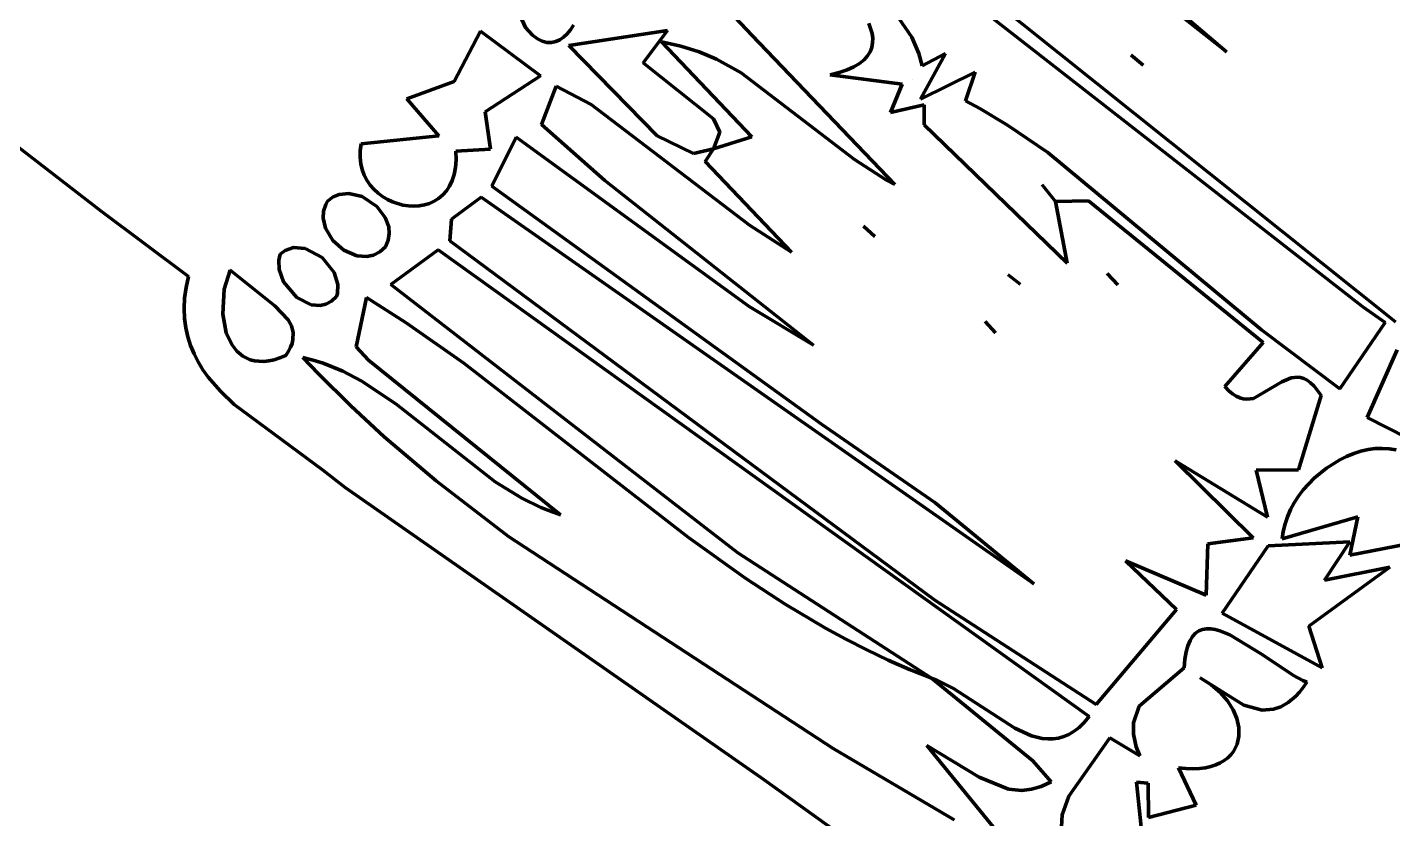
# Model space of a CAD drawing. Header units: millimetres. Extents: x 0 to 11.1, y 0 to 17.3.
# Drawn here: x 7.513 to 8.291, y 5.812 to 6.262 of the extents above; entities that cross this region are included whole.
import ezdxf

# ---------------------------------------------------------------- set-up
doc = ezdxf.new("R2010")
doc.units = ezdxf.units.MM
doc.layers.add('color#010101ff', color=7, linetype='CONTINUOUS', lineweight=100)
doc.layers.add('color#ffffffff', color=7, linetype='CONTINUOUS', lineweight=100)

msp = doc.modelspace()

# ---------------------------------------------------------------- linework, layer by layer
at = {"layer": 'color#010101ff'}
for p, q in [((8.19594, 6.24839), (8.0158, 6.39055)), ((7.9416, 6.37466), (8.29218, 6.09466)), ((8.27365, 6.10305), (7.93215, 6.36951)), ((8.05752, 6.36632), (8.19594, 6.24839)), ((7.9008, 6.28445), (7.9258, 6.25771)), ((7.79387, 6.26885), (7.79691, 6.26219)), ((7.99346, 6.26163), (7.99235, 6.26448)), ((8.00932, 6.26767), (8.01681, 6.25673)), ((7.77144, 6.26011), (7.7563, 6.23146)), ((7.80548, 6.23465), (7.77144, 6.26011)), ((7.79691, 6.26219), (7.801, 6.25772)), ((7.801, 6.25772), (7.80382, 6.25564)), ((7.81651, 6.25514), (7.81869, 6.25664)), ((7.81869, 6.25664), (7.82074, 6.25855)), ((7.82074, 6.25855), (7.82264, 6.26081)), ((7.87781, 6.26042), (7.82164, 6.2519)), ((7.82264, 6.26081), (7.82438, 6.26339)), ((7.86403, 6.24201), (7.87781, 6.26042)), ((7.9258, 6.25771), (8.0072, 6.17269)), ((7.99423, 6.25882), (7.99346, 6.26163)), ((7.99462, 6.25609), (7.99423, 6.25882)), ((8.01681, 6.25673), (8.0209, 6.24732)), ((7.80382, 6.25564), (7.80655, 6.2543)), ((7.80655, 6.2543), (7.8092, 6.25363)), ((7.8092, 6.25363), (7.81175, 6.25358)), ((7.81175, 6.25358), (7.81419, 6.2541)), ((7.81419, 6.2541), (7.81651, 6.25514)), ((7.82164, 6.2519), (7.87197, 6.20046)), ((7.88536, 6.25161), (7.87432, 6.25397)), ((7.87432, 6.25397), (7.92589, 6.19992)), ((7.89582, 6.24826), (7.88536, 6.25161)), ((7.99318, 6.24839), (7.99413, 6.25085)), ((7.99413, 6.25085), (7.99459, 6.25342)), ((7.99459, 6.25342), (7.99462, 6.25609)), ((7.90406, 6.21008), (7.86403, 6.24201)), ((7.90575, 6.24403), (7.89582, 6.24826)), ((7.91984, 6.23631), (7.90575, 6.24403)), ((7.98396, 6.23982), (7.98715, 6.24174)), ((7.98715, 6.24174), (7.98972, 6.24382)), ((7.98972, 6.24382), (7.99172, 6.24604)), ((7.99172, 6.24604), (7.99318, 6.24839)), ((8.0209, 6.24732), (8.02277, 6.24039)), ((8.03603, 6.24729), (8.02187, 6.22136)), ((8.02277, 6.24039), (8.03603, 6.24729)), ((8.14184, 6.24638), (8.14864, 6.24074)), ((8.14275, 6.24563), (8.14184, 6.24638)), ((8.14864, 6.24074), (8.14275, 6.24563)), ((7.77409, 6.21411), (7.80548, 6.23465)), ((7.9843, 6.18706), (7.91984, 6.23631)), ((7.97041, 6.23513), (7.97562, 6.2365)), ((8.01135, 6.22996), (7.97041, 6.23513)), ((7.97562, 6.2365), (7.98013, 6.23807)), ((7.98013, 6.23807), (7.98396, 6.23982)), ((8.02187, 6.22136), (8.05295, 6.23679)), ((8.05295, 6.23679), (8.04751, 6.22047)), ((7.7563, 6.23146), (7.7294, 6.22155)), ((7.81453, 6.22873), (7.80607, 6.20698)), ((7.8344, 6.21832), (7.81453, 6.22873)), ((8.00473, 6.21384), (8.01135, 6.22996)), ((8.01731, 6.23269), (8.01731, 6.23269)), ((7.7294, 6.22155), (7.74764, 6.20054)), ((7.92454, 6.14954), (7.8344, 6.21832)), ((8.02383, 6.2181), (8.00473, 6.21384)), ((8.02392, 6.20681), (8.02383, 6.2181)), ((8.04751, 6.22047), (8.05559, 6.21602)), ((7.77697, 6.19282), (7.77409, 6.21411)), ((7.90765, 6.20261), (7.90406, 6.21008)), ((8.05559, 6.21602), (8.0714, 6.20654)), ((7.80607, 6.20698), (7.84215, 6.17511)), ((7.90407, 6.19312), (7.90765, 6.20261)), ((8.10531, 6.12796), (8.02392, 6.20681)), ((8.0714, 6.20654), (8.0943, 6.19106)), ((7.55539, 6.15759), (7.50605, 6.19564)), ((7.7035, 6.19593), (7.70295, 6.19197)), ((7.74764, 6.20054), (7.7035, 6.19593)), ((7.79176, 6.1997), (7.77783, 6.17177)), ((7.92436, 6.1034), (7.79176, 6.1997)), ((7.87197, 6.20046), (7.89264, 6.19032)), ((7.92589, 6.19992), (7.90407, 6.19312)), ((7.70295, 6.19197), (7.70288, 6.18819)), ((7.70288, 6.18819), (7.70326, 6.18461)), ((7.75716, 6.18251), (7.75751, 6.1869)), ((7.7574, 6.19173), (7.77697, 6.19282)), ((7.75751, 6.1869), (7.7574, 6.19173)), ((7.89264, 6.19032), (7.90407, 6.19312)), ((7.90407, 6.19312), (7.89927, 6.18591)), ((8.00244, 6.17528), (7.9843, 6.18706)), ((8.0943, 6.19106), (8.216, 6.09008)), ((7.70326, 6.18461), (7.70406, 6.18124)), ((7.70406, 6.18124), (7.70524, 6.17809)), ((7.7564, 6.17854), (7.75716, 6.18251)), ((7.89927, 6.18591), (7.94835, 6.13417)), ((7.70524, 6.17809), (7.70676, 6.17517)), ((7.70676, 6.17517), (7.7086, 6.17248)), ((7.7086, 6.17248), (7.71071, 6.17004)), ((7.75195, 6.16913), (7.75376, 6.17186)), ((7.75376, 6.17186), (7.75525, 6.175)), ((7.75525, 6.175), (7.7564, 6.17854)), ((7.77783, 6.17177), (7.9655, 6.03627)), ((7.84215, 6.17511), (7.96097, 6.0813)), ((8.0072, 6.17269), (8.00244, 6.17528)), ((8.09112, 6.17259), (8.09858, 6.16301)), ((8.09858, 6.16301), (8.09112, 6.17259)), ((8.09112, 6.17259), (8.09112, 6.17259)), ((7.68744, 6.16567), (7.68427, 6.16326)), ((7.69092, 6.16712), (7.68744, 6.16567)), ((7.69649, 6.16769), (7.69092, 6.16712)), ((7.70401, 6.16585), (7.69649, 6.16769)), ((7.71237, 6.16029), (7.70401, 6.16585)), ((7.71071, 6.17004), (7.71306, 6.16786)), ((7.71306, 6.16786), (7.71563, 6.16593)), ((7.71563, 6.16593), (7.71836, 6.16429)), ((7.71836, 6.16429), (7.72123, 6.16292)), ((7.74498, 6.16324), (7.74752, 6.16483)), ((7.74752, 6.16483), (7.74986, 6.16679)), ((7.74986, 6.16679), (7.75195, 6.16913)), ((7.77176, 6.16551), (7.75495, 6.15302)), ((8.08638, 5.94547), (7.77176, 6.16551)), ((8.11745, 6.1635), (8.09858, 6.16301)), ((8.21693, 6.08288), (8.11745, 6.1635)), ((7.60515, 6.12047), (7.55539, 6.15759)), ((7.68207, 6.15754), (7.68186, 6.15363)), ((7.68327, 6.16139), (7.68207, 6.15754)), ((7.68427, 6.16326), (7.68327, 6.16139)), ((7.71718, 6.15399), (7.71237, 6.16029)), ((7.72123, 6.16292), (7.72725, 6.16107)), ((7.72725, 6.16107), (7.73032, 6.1606)), ((7.73032, 6.1606), (7.7334, 6.16046)), ((7.7334, 6.16046), (7.73643, 6.16064)), ((7.73643, 6.16064), (7.7394, 6.16116)), ((7.7394, 6.16116), (7.74226, 6.16202)), ((7.74226, 6.16202), (7.74498, 6.16324)), ((8.09858, 6.16301), (8.10531, 6.12796)), ((7.68186, 6.15363), (7.68316, 6.14787)), ((7.68316, 6.14787), (7.68735, 6.14087)), ((7.71914, 6.14862), (7.71718, 6.15399)), ((7.71946, 6.14488), (7.71914, 6.14862)), ((7.75495, 6.15302), (7.75384, 6.14075)), ((7.94835, 6.13417), (7.92454, 6.14954)), ((7.98947, 6.14899), (7.9959, 6.1431)), ((7.9959, 6.1431), (7.98947, 6.14899)), ((7.68735, 6.14087), (7.69355, 6.13538)), ((7.71726, 6.13736), (7.71887, 6.14109)), ((7.71887, 6.14109), (7.71946, 6.14488)), ((7.75384, 6.14075), (8.02996, 5.93614)), ((7.65735, 6.13306), (7.65649, 6.12966)), ((7.66019, 6.1352), (7.65735, 6.13306)), ((7.66492, 6.13681), (7.66019, 6.1352)), ((7.67162, 6.13634), (7.66492, 6.13681)), ((7.68119, 6.13124), (7.67162, 6.13634)), ((7.69355, 6.13538), (7.70092, 6.13217)), ((7.70668, 6.13174), (7.71044, 6.13257)), ((7.71044, 6.13257), (7.714, 6.13441)), ((7.714, 6.13441), (7.71726, 6.13736)), ((7.74729, 6.13566), (7.72025, 6.11586)), ((8.11792, 5.86981), (7.74729, 6.13566)), ((7.65649, 6.12966), (7.65669, 6.12435)), ((7.68816, 6.12261), (7.68119, 6.13124)), ((7.70092, 6.13217), (7.70668, 6.13174)), ((7.60376, 6.11409), (7.60515, 6.12047)), ((7.62879, 6.12394), (7.62555, 6.11315)), ((7.65432, 6.10364), (7.62879, 6.12394)), ((7.65669, 6.12435), (7.65929, 6.11734)), ((7.65929, 6.11734), (7.66679, 6.10852)), ((7.69023, 6.11589), (7.68816, 6.12261)), ((8.07172, 6.12143), (8.07851, 6.11604)), ((8.07851, 6.11604), (8.07172, 6.12143)), ((8.12813, 6.12203), (8.13407, 6.11572)), ((8.13407, 6.11572), (8.12813, 6.12203)), ((7.60294, 6.10799), (7.60376, 6.11409)), ((7.62555, 6.11315), (7.62466, 6.09897)), ((7.68655, 6.10633), (7.68948, 6.10907)), ((7.68948, 6.10907), (7.68997, 6.11075)), ((7.68997, 6.11075), (7.69023, 6.11589)), ((7.72025, 6.11586), (7.91778, 5.96314)), ((7.60265, 6.10214), (7.60294, 6.10799)), ((7.60287, 6.09653), (7.60265, 6.10214)), ((7.66187, 6.09572), (7.65432, 6.10364)), ((7.66679, 6.10852), (7.67493, 6.10435)), ((7.67493, 6.10435), (7.68004, 6.10389)), ((7.68004, 6.10389), (7.68338, 6.10464)), ((7.68338, 6.10464), (7.68655, 6.10633)), ((7.70645, 6.10846), (7.70051, 6.08041)), ((7.72899, 6.09409), (7.70645, 6.10846)), ((7.96097, 6.0813), (7.92436, 6.1034)), ((8.28634, 6.09422), (8.27365, 6.10305)), ((7.60358, 6.09116), (7.60287, 6.09653)), ((7.62466, 6.09897), (7.62662, 6.0884)), ((7.66372, 6.09223), (7.66187, 6.09572)), ((7.76192, 6.071), (7.72899, 6.09409)), ((8.05866, 6.09479), (8.0645, 6.08838)), ((8.0645, 6.08838), (8.05866, 6.09479)), ((8.26045, 6.0565), (8.28634, 6.09422)), ((7.60474, 6.086), (7.60358, 6.09116)), ((7.60632, 6.08105), (7.60474, 6.086)), ((7.62662, 6.0884), (7.62973, 6.08162)), ((7.66468, 6.08848), (7.66372, 6.09223)), ((7.66458, 6.08446), (7.66468, 6.08848)), ((8.216, 6.09008), (8.26045, 6.0565)), ((7.60831, 6.07629), (7.60632, 6.08105)), ((7.62973, 6.08162), (7.6326, 6.07791)), ((7.6326, 6.07791), (7.63614, 6.07499)), ((7.66062, 6.0754), (7.66213, 6.0778)), ((7.66213, 6.0778), (7.66328, 6.08011)), ((7.66328, 6.08011), (7.66409, 6.08232)), ((7.66409, 6.08232), (7.66458, 6.08446)), ((7.70051, 6.08041), (7.70766, 6.07282)), ((8.19508, 6.05772), (8.21693, 6.08288)), ((8.29311, 6.07859), (8.2761, 6.04007)), ((7.61067, 6.07172), (7.60831, 6.07629)), ((7.61337, 6.06732), (7.61067, 6.07172)), ((7.63614, 6.07499), (7.64035, 6.07302)), ((7.64035, 6.07302), (7.64272, 6.07242)), ((7.64272, 6.07242), (7.64526, 6.07211)), ((7.64526, 6.07211), (7.64797, 6.07209)), ((7.64797, 6.07209), (7.65086, 6.0724)), ((7.65086, 6.0724), (7.65393, 6.07304)), ((7.65393, 6.07304), (7.65719, 6.07404)), ((7.65719, 6.07404), (7.66062, 6.0754)), ((7.67613, 6.07282), (7.67021, 6.07436)), ((7.67021, 6.07436), (7.67913, 6.06494)), ((7.68188, 6.07098), (7.67613, 6.07282)), ((7.69292, 6.06647), (7.68188, 6.07098)), ((7.70766, 6.07282), (7.817, 5.98473)), ((7.88971, 5.97189), (7.76192, 6.071)), ((7.6164, 6.06308), (7.61337, 6.06732)), ((7.62329, 6.05502), (7.6164, 6.06308)), ((7.67913, 6.06494), (7.6975, 6.04668)), ((7.70342, 6.06102), (7.69292, 6.06647)), ((8.23276, 6.0627), (8.22745, 6.06034)), ((8.23636, 6.06314), (8.23276, 6.0627)), ((8.2382, 6.06291), (8.23636, 6.06314)), ((8.24005, 6.06232), (8.2382, 6.06291)), ((8.24194, 6.06133), (8.24005, 6.06232)), ((7.63113, 6.04745), (7.62329, 6.05502)), ((7.7232, 6.04793), (7.70342, 6.06102)), ((8.19728, 6.05537), (8.19508, 6.05772)), ((8.19942, 6.05353), (8.19728, 6.05537)), ((8.22745, 6.06034), (8.21132, 6.051)), ((8.24386, 6.0599), (8.24194, 6.06133)), ((8.24582, 6.058), (8.24386, 6.0599)), ((8.24781, 6.05558), (8.24582, 6.058)), ((8.24985, 6.05261), (8.24781, 6.05558)), ((7.68145, 6.01034), (7.63113, 6.04745)), ((7.77975, 6.00348), (7.7232, 6.04793)), ((8.20151, 6.05217), (8.19942, 6.05353)), ((8.20355, 6.05123), (8.20151, 6.05217)), ((8.20555, 6.05068), (8.20355, 6.05123)), ((8.20751, 6.05049), (8.20555, 6.05068)), ((8.21132, 6.051), (8.20751, 6.05049)), ((8.23702, 6.01025), (8.24985, 6.05261)), ((7.6975, 6.04668), (7.71651, 6.02913)), ((8.2761, 6.04007), (8.32963, 6.01284)), ((7.9655, 6.03627), (8.02995, 5.9917)), ((7.71651, 6.02913), (7.7461, 6.004)), ((8.26044, 6.01604), (8.25285, 6.0113)), ((8.2644, 6.01797), (8.26044, 6.01604)), ((8.26843, 6.01959), (8.2644, 6.01797)), ((8.27249, 6.02088), (8.26843, 6.01959)), ((8.27658, 6.02182), (8.27249, 6.02088)), ((8.28065, 6.02238), (8.27658, 6.02182)), ((8.28468, 6.02256), (8.28065, 6.02238)), ((8.28864, 6.02233), (8.28468, 6.02256)), ((8.29251, 6.02168), (8.28864, 6.02233)), ((7.69425, 6.0002), (7.68145, 6.01034)), ((8.21122, 5.97167), (8.16673, 6.01545)), ((8.16673, 6.01545), (8.21932, 5.98339)), ((8.21288, 6.01008), (8.23702, 6.01025)), ((8.21932, 5.98339), (8.21288, 6.01008)), ((8.25285, 6.0113), (8.24586, 6.00555)), ((7.93278, 5.83391), (7.69425, 6.0002)), ((7.7461, 6.004), (7.78722, 5.97241)), ((7.79496, 5.99416), (7.77975, 6.00348)), ((8.24586, 6.00555), (8.23969, 5.99891)), ((7.80569, 5.98895), (7.79496, 5.99416)), ((8.23699, 5.99532), (8.23457, 5.99156)), ((8.23969, 5.99891), (8.23699, 5.99532)), ((7.81127, 5.9867), (7.80569, 5.98895)), ((7.817, 5.98473), (7.81127, 5.9867)), ((8.02995, 5.9917), (8.08638, 5.94547)), ((8.23247, 5.98766), (8.23072, 5.98363)), ((8.23457, 5.99156), (8.23247, 5.98766)), ((8.22779, 5.971), (8.27076, 5.98365)), ((8.22933, 5.9795), (8.22835, 5.97528)), ((8.23072, 5.98363), (8.22933, 5.9795)), ((8.27076, 5.98365), (8.26615, 5.96177)), ((7.78722, 5.97241), (7.97221, 5.85176)), ((7.92244, 5.94852), (7.88971, 5.97189)), ((8.18544, 5.96819), (8.21122, 5.97167)), ((8.2663, 5.96929), (8.21975, 5.96713)), ((8.22835, 5.97528), (8.22779, 5.971)), ((8.25171, 5.94749), (8.2663, 5.96929)), ((7.91778, 5.96314), (8.02813, 5.89168)), ((8.18453, 5.93904), (8.18544, 5.96819)), ((8.21975, 5.96713), (8.19351, 5.9287)), ((8.26615, 5.96177), (8.29852, 5.96796)), ((8.16763, 5.93074), (8.13845, 5.95849)), ((8.13845, 5.95849), (8.18453, 5.93904)), ((8.24293, 5.92127), (8.28904, 5.95494)), ((8.28904, 5.95494), (8.25171, 5.94749)), ((7.9448, 5.9339), (7.92244, 5.94852)), ((7.96772, 5.92026), (7.9448, 5.9339)), ((8.02996, 5.93614), (8.12182, 5.87677)), ((8.12182, 5.87677), (8.16763, 5.93074)), ((8.19351, 5.9287), (8.25038, 5.89761)), ((7.97942, 5.91387), (7.96772, 5.92026)), ((8.17672, 5.91546), (8.17526, 5.91311)), ((8.1784, 5.91727), (8.17672, 5.91546)), ((8.18029, 5.91857), (8.1784, 5.91727)), ((8.18237, 5.9194), (8.18029, 5.91857)), ((8.18462, 5.91978), (8.18237, 5.9194)), ((8.18703, 5.91977), (8.18462, 5.91978)), ((8.18959, 5.91939), (8.18703, 5.91977)), ((8.19227, 5.91868), (8.18959, 5.91939)), ((8.19794, 5.91639), (8.19227, 5.91868)), ((8.21635, 5.90515), (8.19794, 5.91639)), ((8.25038, 5.89761), (8.24293, 5.92127)), ((7.9913, 5.90779), (7.97942, 5.91387)), ((8.00337, 5.90205), (7.9913, 5.90779)), ((8.17404, 5.91018), (8.17307, 5.90664)), ((8.17526, 5.91311), (8.17404, 5.91018)), ((8.01564, 5.89667), (8.00337, 5.90205)), ((8.17237, 5.90245), (8.17196, 5.89758)), ((8.17307, 5.90664), (8.17237, 5.90245)), ((8.23416, 5.89323), (8.21635, 5.90515)), ((8.02813, 5.89168), (8.01564, 5.89667)), ((8.02813, 5.89168), (8.03121, 5.89056)), ((8.08581, 5.84459), (8.02813, 5.89168)), ((8.17196, 5.89758), (8.14626, 5.87578)), ((8.18723, 5.88797), (8.181, 5.8919)), ((8.181, 5.8919), (8.2059, 5.8764)), ((8.23937, 5.89041), (8.23416, 5.89323)), ((8.03121, 5.89056), (8.04056, 5.8859)), ((8.04056, 5.8859), (8.07547, 5.86317)), ((8.19245, 5.88355), (8.18723, 5.88797)), ((8.19666, 5.87877), (8.19245, 5.88355)), ((8.23542, 5.88155), (8.23753, 5.88382)), ((8.23753, 5.88382), (8.23965, 5.88643)), ((8.24177, 5.88937), (8.23937, 5.89041)), ((8.23965, 5.88643), (8.24177, 5.88937)), ((8.14626, 5.87578), (8.14307, 5.86632)), ((8.19983, 5.87377), (8.19666, 5.87877)), ((8.2059, 5.8764), (8.2164, 5.87358)), ((8.22695, 5.87547), (8.23118, 5.87794)), ((8.23118, 5.87794), (8.23542, 5.88155)), ((8.11507, 5.86647), (8.11792, 5.86981)), ((8.20197, 5.86867), (8.19983, 5.87377)), ((8.20306, 5.86361), (8.20197, 5.86867)), ((8.2164, 5.87358), (8.22273, 5.87404)), ((8.22273, 5.87404), (8.22695, 5.87547)), ((8.07547, 5.86317), (8.08492, 5.85896)), ((8.10631, 5.85971), (8.10927, 5.86145)), ((8.10927, 5.86145), (8.11219, 5.8637)), ((8.11219, 5.8637), (8.11507, 5.86647)), ((8.14307, 5.86632), (8.14302, 5.85983)), ((8.20309, 5.85872), (8.20306, 5.86361)), ((8.06574, 5.80412), (8.02541, 5.85334)), ((8.02541, 5.85334), (8.05523, 5.83536)), ((8.08492, 5.85896), (8.09114, 5.85742)), ((8.09114, 5.85742), (8.09422, 5.85712)), ((8.09422, 5.85712), (8.09728, 5.85716)), ((8.09728, 5.85716), (8.10032, 5.85759)), ((8.10032, 5.85759), (8.10333, 5.85843)), ((8.10333, 5.85843), (8.10631, 5.85971)), ((8.12961, 5.85765), (8.10631, 5.82454)), ((8.14672, 5.8475), (8.12961, 5.85765)), ((8.14302, 5.85983), (8.14462, 5.85268)), ((8.14462, 5.85268), (8.14672, 5.8475)), ((8.19995, 5.84997), (8.20206, 5.85413)), ((8.20206, 5.85413), (8.20309, 5.85872)), ((7.97221, 5.85176), (8.04108, 5.81109)), ((8.19247, 5.84347), (8.19475, 5.84482)), ((8.19475, 5.84482), (8.19676, 5.84637)), ((8.19676, 5.84637), (8.19849, 5.84809)), ((8.19849, 5.84809), (8.19995, 5.84997)), ((8.09619, 5.83277), (8.08581, 5.84459)), ((8.17869, 5.81943), (8.16871, 5.84068)), ((8.16871, 5.84068), (8.17295, 5.84024)), ((8.17295, 5.84024), (8.1769, 5.84011)), ((8.1769, 5.84011), (8.18057, 5.84027)), ((8.18057, 5.84027), (8.18397, 5.8407)), ((8.18397, 5.8407), (8.18708, 5.84139)), ((8.18708, 5.84139), (8.18991, 5.84232)), ((8.18991, 5.84232), (8.19247, 5.84347)), ((7.99639, 5.7883), (7.93278, 5.83391)), ((8.05523, 5.83536), (8.07195, 5.8285)), ((8.08492, 5.82846), (8.09044, 5.83006)), ((8.09044, 5.83006), (8.09619, 5.83277)), ((8.1494, 5.78759), (8.14485, 5.83256)), ((8.14485, 5.83256), (8.15136, 5.83196)), ((8.15136, 5.83196), (8.15167, 5.81232)), ((8.07195, 5.8285), (8.0796, 5.82784)), ((8.0796, 5.82784), (8.08492, 5.82846)), ((8.10631, 5.82454), (8.10244, 5.81395)), ((8.10244, 5.81395), (8.10213, 5.80708)), ((8.15167, 5.81232), (8.17869, 5.81943))]:
    msp.add_line(p, q, dxfattribs=at)
at = {"layer": 'color#ffffffff'}
for p, q in [((8.0158, 6.39055), (8.19594, 6.24839)), ((8.29218, 6.09466), (7.9416, 6.37466)), ((7.93215, 6.36951), (8.27365, 6.10305)), ((8.19594, 6.24839), (8.05752, 6.36632)), ((7.9258, 6.25771), (7.9008, 6.28445)), ((7.79691, 6.26219), (7.79387, 6.26885)), ((7.99235, 6.26448), (7.99346, 6.26163)), ((8.01681, 6.25673), (8.00932, 6.26767)), ((7.7563, 6.23146), (7.77144, 6.26011)), ((7.77144, 6.26011), (7.80548, 6.23465)), ((7.801, 6.25772), (7.79691, 6.26219)), ((7.80382, 6.25564), (7.801, 6.25772)), ((7.81869, 6.25664), (7.81651, 6.25514)), ((7.82074, 6.25855), (7.81869, 6.25664)), ((7.82264, 6.26081), (7.82074, 6.25855)), ((7.82164, 6.2519), (7.87781, 6.26042)), ((7.82438, 6.26339), (7.82264, 6.26081)), ((7.87781, 6.26042), (7.86403, 6.24201)), ((8.0072, 6.17269), (7.9258, 6.25771)), ((7.99346, 6.26163), (7.99423, 6.25882)), ((7.99423, 6.25882), (7.99462, 6.25609)), ((8.0209, 6.24732), (8.01681, 6.25673)), ((7.80655, 6.2543), (7.80382, 6.25564)), ((7.8092, 6.25363), (7.80655, 6.2543)), ((7.81175, 6.25358), (7.8092, 6.25363)), ((7.81419, 6.2541), (7.81175, 6.25358)), ((7.81651, 6.25514), (7.81419, 6.2541)), ((7.87197, 6.20046), (7.82164, 6.2519)), ((7.92589, 6.19992), (7.87432, 6.25397)), ((7.87432, 6.25397), (7.88536, 6.25161)), ((7.88536, 6.25161), (7.89582, 6.24826)), ((7.99413, 6.25085), (7.99318, 6.24839)), ((7.99459, 6.25342), (7.99413, 6.25085)), ((7.99462, 6.25609), (7.99459, 6.25342)), ((7.86403, 6.24201), (7.90406, 6.21008)), ((7.89582, 6.24826), (7.90575, 6.24403)), ((7.90575, 6.24403), (7.91984, 6.23631)), ((7.98715, 6.24174), (7.98396, 6.23982)), ((7.98972, 6.24382), (7.98715, 6.24174)), ((7.99172, 6.24604), (7.98972, 6.24382)), ((7.99318, 6.24839), (7.99172, 6.24604)), ((8.02277, 6.24039), (8.0209, 6.24732)), ((8.02187, 6.22136), (8.03603, 6.24729)), ((8.03603, 6.24729), (8.02277, 6.24039)), ((8.14184, 6.24638), (8.14275, 6.24563)), ((8.14864, 6.24074), (8.14184, 6.24638)), ((8.14275, 6.24563), (8.14864, 6.24074)), ((7.80548, 6.23465), (7.77409, 6.21411)), ((7.91984, 6.23631), (7.9843, 6.18706)), ((7.97562, 6.2365), (7.97041, 6.23513)), ((7.97041, 6.23513), (8.01135, 6.22996)), ((7.98013, 6.23807), (7.97562, 6.2365)), ((7.98396, 6.23982), (7.98013, 6.23807)), ((8.05295, 6.23679), (8.02187, 6.22136)), ((8.04751, 6.22047), (8.05295, 6.23679)), ((7.7294, 6.22155), (7.7563, 6.23146)), ((7.80607, 6.20698), (7.81453, 6.22873)), ((7.81453, 6.22873), (7.8344, 6.21832)), ((8.01135, 6.22996), (8.00473, 6.21384)), ((8.01731, 6.23269), (8.01731, 6.23269)), ((7.74764, 6.20054), (7.7294, 6.22155)), ((7.8344, 6.21832), (7.92454, 6.14954)), ((8.00473, 6.21384), (8.02383, 6.2181)), ((8.02383, 6.2181), (8.02392, 6.20681)), ((8.05559, 6.21602), (8.04751, 6.22047)), ((7.77409, 6.21411), (7.77697, 6.19282)), ((7.90406, 6.21008), (7.90765, 6.20261)), ((8.0714, 6.20654), (8.05559, 6.21602)), ((7.84215, 6.17511), (7.80607, 6.20698)), ((7.90765, 6.20261), (7.90407, 6.19312)), ((8.02392, 6.20681), (8.10531, 6.12796)), ((8.0943, 6.19106), (8.0714, 6.20654)), ((7.50605, 6.19564), (7.55539, 6.15759)), ((7.70295, 6.19197), (7.7035, 6.19593)), ((7.7035, 6.19593), (7.74764, 6.20054)), ((7.77783, 6.17177), (7.79176, 6.1997)), ((7.79176, 6.1997), (7.92436, 6.1034)), ((7.89264, 6.19032), (7.87197, 6.20046)), ((7.90407, 6.19312), (7.92589, 6.19992)), ((7.70288, 6.18819), (7.70295, 6.19197)), ((7.70326, 6.18461), (7.70288, 6.18819)), ((7.75751, 6.1869), (7.75716, 6.18251)), ((7.77697, 6.19282), (7.7574, 6.19173)), ((7.7574, 6.19173), (7.75751, 6.1869)), ((7.90407, 6.19312), (7.89264, 6.19032)), ((7.89927, 6.18591), (7.90407, 6.19312)), ((7.9843, 6.18706), (8.00244, 6.17528)), ((8.216, 6.09008), (8.0943, 6.19106)), ((7.70406, 6.18124), (7.70326, 6.18461)), ((7.70524, 6.17809), (7.70406, 6.18124)), ((7.75716, 6.18251), (7.7564, 6.17854)), ((7.94835, 6.13417), (7.89927, 6.18591)), ((7.70676, 6.17517), (7.70524, 6.17809)), ((7.7086, 6.17248), (7.70676, 6.17517)), ((7.71071, 6.17004), (7.7086, 6.17248)), ((7.75376, 6.17186), (7.75195, 6.16913)), ((7.75525, 6.175), (7.75376, 6.17186)), ((7.7564, 6.17854), (7.75525, 6.175)), ((7.9655, 6.03627), (7.77783, 6.17177)), ((7.96097, 6.0813), (7.84215, 6.17511)), ((8.00244, 6.17528), (8.0072, 6.17269)), ((8.09112, 6.17259), (8.09112, 6.17259)), ((8.09112, 6.17259), (8.09858, 6.16301)), ((8.09858, 6.16301), (8.09112, 6.17259)), ((7.68427, 6.16326), (7.68744, 6.16567)), ((7.68744, 6.16567), (7.69092, 6.16712)), ((7.69092, 6.16712), (7.69649, 6.16769)), ((7.69649, 6.16769), (7.70401, 6.16585)), ((7.70401, 6.16585), (7.71237, 6.16029)), ((7.71306, 6.16786), (7.71071, 6.17004)), ((7.71563, 6.16593), (7.71306, 6.16786)), ((7.71836, 6.16429), (7.71563, 6.16593)), ((7.72123, 6.16292), (7.71836, 6.16429)), ((7.74752, 6.16483), (7.74498, 6.16324)), ((7.74986, 6.16679), (7.74752, 6.16483)), ((7.75195, 6.16913), (7.74986, 6.16679)), ((7.75495, 6.15302), (7.77176, 6.16551)), ((7.77176, 6.16551), (8.08638, 5.94547)), ((8.09858, 6.16301), (8.11745, 6.1635)), ((8.11745, 6.1635), (8.21693, 6.08288)), ((7.55539, 6.15759), (7.60515, 6.12047)), ((7.68186, 6.15363), (7.68207, 6.15754)), ((7.68207, 6.15754), (7.68327, 6.16139)), ((7.68327, 6.16139), (7.68427, 6.16326)), ((7.71237, 6.16029), (7.71718, 6.15399)), ((7.72725, 6.16107), (7.72123, 6.16292)), ((7.73032, 6.1606), (7.72725, 6.16107)), ((7.7334, 6.16046), (7.73032, 6.1606)), ((7.73643, 6.16064), (7.7334, 6.16046)), ((7.7394, 6.16116), (7.73643, 6.16064)), ((7.74226, 6.16202), (7.7394, 6.16116)), ((7.74498, 6.16324), (7.74226, 6.16202)), ((8.10531, 6.12796), (8.09858, 6.16301)), ((7.68316, 6.14787), (7.68186, 6.15363)), ((7.68735, 6.14087), (7.68316, 6.14787)), ((7.71718, 6.15399), (7.71914, 6.14862)), ((7.71914, 6.14862), (7.71946, 6.14488)), ((7.75384, 6.14075), (7.75495, 6.15302)), ((7.92454, 6.14954), (7.94835, 6.13417)), ((7.98947, 6.14899), (7.9959, 6.1431)), ((7.9959, 6.1431), (7.98947, 6.14899)), ((7.69355, 6.13538), (7.68735, 6.14087)), ((7.71887, 6.14109), (7.71726, 6.13736)), ((7.71946, 6.14488), (7.71887, 6.14109)), ((8.02996, 5.93614), (7.75384, 6.14075)), ((7.65649, 6.12966), (7.65735, 6.13306)), ((7.65735, 6.13306), (7.66019, 6.1352)), ((7.66019, 6.1352), (7.66492, 6.13681)), ((7.66492, 6.13681), (7.67162, 6.13634)), ((7.67162, 6.13634), (7.68119, 6.13124)), ((7.70092, 6.13217), (7.69355, 6.13538)), ((7.71044, 6.13257), (7.70668, 6.13174)), ((7.714, 6.13441), (7.71044, 6.13257)), ((7.71726, 6.13736), (7.714, 6.13441)), ((7.72025, 6.11586), (7.74729, 6.13566)), ((7.74729, 6.13566), (8.11792, 5.86981)), ((7.65669, 6.12435), (7.65649, 6.12966)), ((7.68119, 6.13124), (7.68816, 6.12261)), ((7.70668, 6.13174), (7.70092, 6.13217)), ((7.60515, 6.12047), (7.60376, 6.11409)), ((7.62555, 6.11315), (7.62879, 6.12394)), ((7.62879, 6.12394), (7.65432, 6.10364)), ((7.65929, 6.11734), (7.65669, 6.12435)), ((7.66679, 6.10852), (7.65929, 6.11734)), ((7.68816, 6.12261), (7.69023, 6.11589)), ((8.07172, 6.12143), (8.07851, 6.11604)), ((8.07851, 6.11604), (8.07172, 6.12143)), ((8.12813, 6.12203), (8.13407, 6.11572)), ((8.13407, 6.11572), (8.12813, 6.12203)), ((7.60376, 6.11409), (7.60294, 6.10799)), ((7.62466, 6.09897), (7.62555, 6.11315)), ((7.68948, 6.10907), (7.68655, 6.10633)), ((7.68997, 6.11075), (7.68948, 6.10907)), ((7.69023, 6.11589), (7.68997, 6.11075)), ((7.91778, 5.96314), (7.72025, 6.11586)), ((7.60294, 6.10799), (7.60265, 6.10214)), ((7.60265, 6.10214), (7.60287, 6.09653)), ((7.65432, 6.10364), (7.66187, 6.09572)), ((7.67493, 6.10435), (7.66679, 6.10852)), ((7.68004, 6.10389), (7.67493, 6.10435)), ((7.68338, 6.10464), (7.68004, 6.10389)), ((7.68655, 6.10633), (7.68338, 6.10464)), ((7.70051, 6.08041), (7.70645, 6.10846)), ((7.70645, 6.10846), (7.72899, 6.09409)), ((7.92436, 6.1034), (7.96097, 6.0813)), ((8.27365, 6.10305), (8.28634, 6.09422)), ((7.60287, 6.09653), (7.60358, 6.09116)), ((7.62662, 6.0884), (7.62466, 6.09897)), ((7.66187, 6.09572), (7.66372, 6.09223)), ((7.72899, 6.09409), (7.76192, 6.071)), ((8.05866, 6.09479), (8.0645, 6.08838)), ((8.0645, 6.08838), (8.05866, 6.09479)), ((8.28634, 6.09422), (8.26045, 6.0565)), ((7.60358, 6.09116), (7.60474, 6.086)), ((7.60474, 6.086), (7.60632, 6.08105)), ((7.62973, 6.08162), (7.62662, 6.0884)), ((7.66372, 6.09223), (7.66468, 6.08848)), ((7.66468, 6.08848), (7.66458, 6.08446)), ((8.26045, 6.0565), (8.216, 6.09008)), ((7.60632, 6.08105), (7.60831, 6.07629)), ((7.6326, 6.07791), (7.62973, 6.08162)), ((7.63614, 6.07499), (7.6326, 6.07791)), ((7.66213, 6.0778), (7.66062, 6.0754)), ((7.66328, 6.08011), (7.66213, 6.0778)), ((7.66409, 6.08232), (7.66328, 6.08011)), ((7.66458, 6.08446), (7.66409, 6.08232)), ((7.70766, 6.07282), (7.70051, 6.08041)), ((8.21693, 6.08288), (8.19508, 6.05772)), ((8.2761, 6.04007), (8.29311, 6.07859)), ((7.60831, 6.07629), (7.61067, 6.07172)), ((7.61067, 6.07172), (7.61337, 6.06732)), ((7.64035, 6.07302), (7.63614, 6.07499)), ((7.64272, 6.07242), (7.64035, 6.07302)), ((7.64526, 6.07211), (7.64272, 6.07242)), ((7.64797, 6.07209), (7.64526, 6.07211)), ((7.65086, 6.0724), (7.64797, 6.07209)), ((7.65393, 6.07304), (7.65086, 6.0724)), ((7.65719, 6.07404), (7.65393, 6.07304)), ((7.66062, 6.0754), (7.65719, 6.07404)), ((7.67913, 6.06494), (7.67021, 6.07436)), ((7.67021, 6.07436), (7.67613, 6.07282)), ((7.67613, 6.07282), (7.68188, 6.07098)), ((7.68188, 6.07098), (7.69292, 6.06647)), ((7.817, 5.98473), (7.70766, 6.07282)), ((7.76192, 6.071), (7.88971, 5.97189)), ((7.61337, 6.06732), (7.6164, 6.06308)), ((7.6164, 6.06308), (7.62329, 6.05502)), ((7.6975, 6.04668), (7.67913, 6.06494)), ((7.69292, 6.06647), (7.70342, 6.06102)), ((8.22745, 6.06034), (8.23276, 6.0627)), ((8.23276, 6.0627), (8.23636, 6.06314)), ((8.23636, 6.06314), (8.2382, 6.06291)), ((8.2382, 6.06291), (8.24005, 6.06232)), ((8.24005, 6.06232), (8.24194, 6.06133)), ((7.62329, 6.05502), (7.63113, 6.04745)), ((7.70342, 6.06102), (7.7232, 6.04793)), ((8.19508, 6.05772), (8.19728, 6.05537)), ((8.19728, 6.05537), (8.19942, 6.05353)), ((8.21132, 6.051), (8.22745, 6.06034)), ((8.24194, 6.06133), (8.24386, 6.0599)), ((8.24386, 6.0599), (8.24582, 6.058)), ((8.24582, 6.058), (8.24781, 6.05558)), ((8.24781, 6.05558), (8.24985, 6.05261)), ((7.63113, 6.04745), (7.68145, 6.01034)), ((7.7232, 6.04793), (7.77975, 6.00348)), ((8.19942, 6.05353), (8.20151, 6.05217)), ((8.20151, 6.05217), (8.20355, 6.05123)), ((8.20355, 6.05123), (8.20555, 6.05068)), ((8.20555, 6.05068), (8.20751, 6.05049)), ((8.20751, 6.05049), (8.21132, 6.051)), ((8.24985, 6.05261), (8.23702, 6.01025)), ((7.71651, 6.02913), (7.6975, 6.04668)), ((8.32963, 6.01284), (8.2761, 6.04007)), ((8.02995, 5.9917), (7.9655, 6.03627)), ((7.7461, 6.004), (7.71651, 6.02913)), ((8.25285, 6.0113), (8.26044, 6.01604)), ((8.26044, 6.01604), (8.2644, 6.01797)), ((8.2644, 6.01797), (8.26843, 6.01959)), ((8.26843, 6.01959), (8.27249, 6.02088)), ((8.27249, 6.02088), (8.27658, 6.02182)), ((8.27658, 6.02182), (8.28065, 6.02238)), ((8.28065, 6.02238), (8.28468, 6.02256)), ((8.28468, 6.02256), (8.28864, 6.02233)), ((8.28864, 6.02233), (8.29251, 6.02168)), ((7.68145, 6.01034), (7.69425, 6.0002)), ((8.21932, 5.98339), (8.16673, 6.01545)), ((8.16673, 6.01545), (8.21122, 5.97167)), ((8.23702, 6.01025), (8.21288, 6.01008)), ((8.21288, 6.01008), (8.21932, 5.98339)), ((8.24586, 6.00555), (8.25285, 6.0113)), ((7.69425, 6.0002), (7.93278, 5.83391)), ((7.78722, 5.97241), (7.7461, 6.004)), ((7.77975, 6.00348), (7.79496, 5.99416)), ((8.23969, 5.99891), (8.24586, 6.00555)), ((7.79496, 5.99416), (7.80569, 5.98895)), ((8.23457, 5.99156), (8.23699, 5.99532)), ((8.23699, 5.99532), (8.23969, 5.99891)), ((7.80569, 5.98895), (7.81127, 5.9867)), ((7.81127, 5.9867), (7.817, 5.98473)), ((8.08638, 5.94547), (8.02995, 5.9917)), ((8.23072, 5.98363), (8.23247, 5.98766)), ((8.23247, 5.98766), (8.23457, 5.99156)), ((8.27076, 5.98365), (8.22779, 5.971)), ((8.22835, 5.97528), (8.22933, 5.9795)), ((8.22933, 5.9795), (8.23072, 5.98363)), ((8.26615, 5.96177), (8.27076, 5.98365)), ((7.97221, 5.85176), (7.78722, 5.97241)), ((7.88971, 5.97189), (7.92244, 5.94852)), ((8.21122, 5.97167), (8.18544, 5.96819)), ((8.21975, 5.96713), (8.2663, 5.96929)), ((8.22779, 5.971), (8.22835, 5.97528)), ((8.2663, 5.96929), (8.25171, 5.94749)), ((8.02813, 5.89168), (7.91778, 5.96314)), ((8.18544, 5.96819), (8.18453, 5.93904)), ((8.19351, 5.9287), (8.21975, 5.96713)), ((8.29852, 5.96796), (8.26615, 5.96177)), ((8.18453, 5.93904), (8.13845, 5.95849)), ((8.13845, 5.95849), (8.16763, 5.93074)), ((8.28904, 5.95494), (8.24293, 5.92127)), ((8.25171, 5.94749), (8.28904, 5.95494)), ((7.92244, 5.94852), (7.9448, 5.9339)), ((7.9448, 5.9339), (7.96772, 5.92026)), ((8.12182, 5.87677), (8.02996, 5.93614)), ((8.16763, 5.93074), (8.12182, 5.87677)), ((8.25038, 5.89761), (8.19351, 5.9287)), ((7.96772, 5.92026), (7.97942, 5.91387)), ((8.17526, 5.91311), (8.17672, 5.91546)), ((8.17672, 5.91546), (8.1784, 5.91727)), ((8.1784, 5.91727), (8.18029, 5.91857)), ((8.18029, 5.91857), (8.18237, 5.9194)), ((8.18237, 5.9194), (8.18462, 5.91978)), ((8.18462, 5.91978), (8.18703, 5.91977)), ((8.18703, 5.91977), (8.18959, 5.91939)), ((8.18959, 5.91939), (8.19227, 5.91868)), ((8.19227, 5.91868), (8.19794, 5.91639)), ((8.19794, 5.91639), (8.21635, 5.90515)), ((8.24293, 5.92127), (8.25038, 5.89761)), ((7.97942, 5.91387), (7.9913, 5.90779)), ((7.9913, 5.90779), (8.00337, 5.90205)), ((8.17307, 5.90664), (8.17404, 5.91018)), ((8.17404, 5.91018), (8.17526, 5.91311)), ((8.00337, 5.90205), (8.01564, 5.89667)), ((8.17196, 5.89758), (8.17237, 5.90245)), ((8.17237, 5.90245), (8.17307, 5.90664)), ((8.21635, 5.90515), (8.23416, 5.89323)), ((8.01564, 5.89667), (8.02813, 5.89168)), ((8.03121, 5.89056), (8.02813, 5.89168)), ((8.02813, 5.89168), (8.08581, 5.84459)), ((8.14626, 5.87578), (8.17196, 5.89758)), ((8.2059, 5.8764), (8.181, 5.8919)), ((8.181, 5.8919), (8.18723, 5.88797)), ((8.23416, 5.89323), (8.23937, 5.89041)), ((8.04056, 5.8859), (8.03121, 5.89056)), ((8.07547, 5.86317), (8.04056, 5.8859)), ((8.18723, 5.88797), (8.19245, 5.88355)), ((8.19245, 5.88355), (8.19666, 5.87877)), ((8.23753, 5.88382), (8.23542, 5.88155)), ((8.23965, 5.88643), (8.23753, 5.88382)), ((8.23937, 5.89041), (8.24177, 5.88937)), ((8.24177, 5.88937), (8.23965, 5.88643)), ((8.14307, 5.86632), (8.14626, 5.87578)), ((8.19666, 5.87877), (8.19983, 5.87377)), ((8.2164, 5.87358), (8.2059, 5.8764)), ((8.23118, 5.87794), (8.22695, 5.87547)), ((8.23542, 5.88155), (8.23118, 5.87794)), ((8.11792, 5.86981), (8.11507, 5.86647)), ((8.19983, 5.87377), (8.20197, 5.86867)), ((8.20197, 5.86867), (8.20306, 5.86361)), ((8.22273, 5.87404), (8.2164, 5.87358)), ((8.22695, 5.87547), (8.22273, 5.87404)), ((8.08492, 5.85896), (8.07547, 5.86317)), ((8.10927, 5.86145), (8.10631, 5.85971)), ((8.11219, 5.8637), (8.10927, 5.86145)), ((8.11507, 5.86647), (8.11219, 5.8637)), ((8.14302, 5.85983), (8.14307, 5.86632)), ((8.20306, 5.86361), (8.20309, 5.85872)), ((8.05523, 5.83536), (8.02541, 5.85334)), ((8.02541, 5.85334), (8.06574, 5.80412)), ((8.09114, 5.85742), (8.08492, 5.85896)), ((8.09422, 5.85712), (8.09114, 5.85742)), ((8.09728, 5.85716), (8.09422, 5.85712)), ((8.10032, 5.85759), (8.09728, 5.85716)), ((8.10333, 5.85843), (8.10032, 5.85759)), ((8.10631, 5.85971), (8.10333, 5.85843)), ((8.10631, 5.82454), (8.12961, 5.85765)), ((8.12961, 5.85765), (8.14672, 5.8475)), ((8.14462, 5.85268), (8.14302, 5.85983)), ((8.14672, 5.8475), (8.14462, 5.85268)), ((8.20206, 5.85413), (8.19995, 5.84997)), ((8.20309, 5.85872), (8.20206, 5.85413)), ((8.04108, 5.81109), (7.97221, 5.85176)), ((8.19475, 5.84482), (8.19247, 5.84347)), ((8.19676, 5.84637), (8.19475, 5.84482)), ((8.19849, 5.84809), (8.19676, 5.84637)), ((8.19995, 5.84997), (8.19849, 5.84809)), ((8.08581, 5.84459), (8.09619, 5.83277)), ((8.17295, 5.84024), (8.16871, 5.84068)), ((8.16871, 5.84068), (8.17869, 5.81943)), ((8.1769, 5.84011), (8.17295, 5.84024)), ((8.18057, 5.84027), (8.1769, 5.84011)), ((8.18397, 5.8407), (8.18057, 5.84027)), ((8.18708, 5.84139), (8.18397, 5.8407)), ((8.18991, 5.84232), (8.18708, 5.84139)), ((8.19247, 5.84347), (8.18991, 5.84232)), ((7.93278, 5.83391), (7.99639, 5.7883)), ((8.07195, 5.8285), (8.05523, 5.83536)), ((8.09044, 5.83006), (8.08492, 5.82846)), ((8.09619, 5.83277), (8.09044, 5.83006)), ((8.15136, 5.83196), (8.14485, 5.83256)), ((8.14485, 5.83256), (8.1494, 5.78759)), ((8.15167, 5.81232), (8.15136, 5.83196)), ((8.0796, 5.82784), (8.07195, 5.8285)), ((8.08492, 5.82846), (8.0796, 5.82784)), ((8.10244, 5.81395), (8.10631, 5.82454)), ((8.10213, 5.80708), (8.10244, 5.81395)), ((8.17869, 5.81943), (8.15167, 5.81232))]:
    msp.add_line(p, q, dxfattribs=at)

doc.saveas('drawing.dxf')
